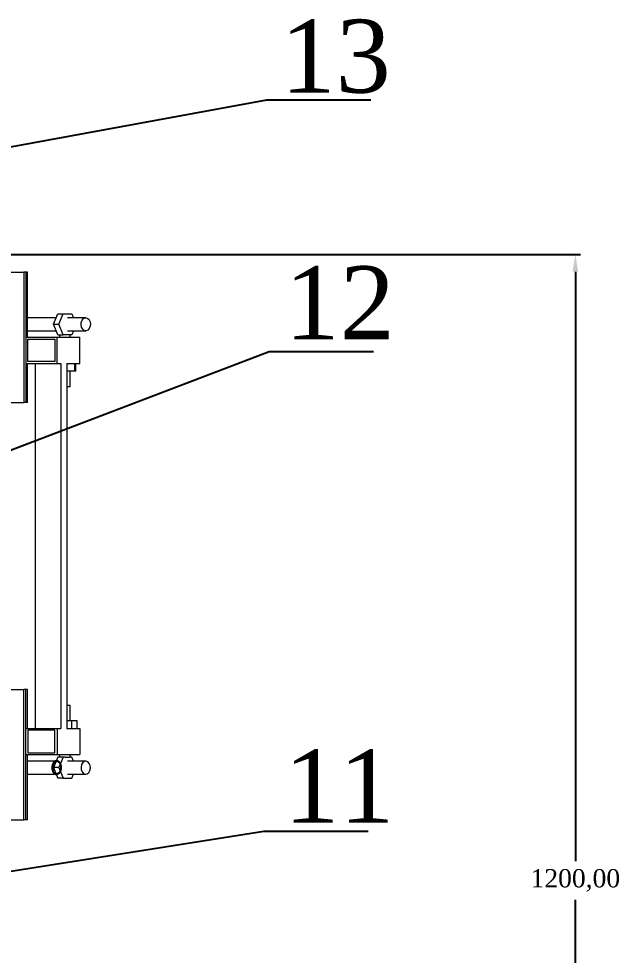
# Model space of a CAD drawing. Header units: millimetres. Extents: x -250 to 3947, y -1468 to 870.
# Drawn here: x 132.2 to 247.6, y 613.1 to 792.6 of the extents above; entities that cross this region are included whole.
import ezdxf

# ---------------------------------------------------------------- set-up
doc = ezdxf.new("R2010")
doc.units = ezdxf.units.MM
doc.header["$PDSIZE"] = -1
doc.styles.get("Standard").update_dxf_attribs({"font": 'times_0.ttf'})
doc.dimstyles.new('ISO-25', dxfattribs={"dimtxt": 2.5, "dimasz": 2.5, "dimexe": 1.25, "dimexo": 0.625, "dimtad": 1, "dimtxsty": 'Standard', "dimcen": 2.5, "dimadec": 0, "dimazin": 0, "dimtfac": 1, "dimtmove": 0, "dimatfit": 3, "dimfxl": 1, "dimarcsym": 0})

# ---------------------------------------------------------------- blocks, each defined once
blk = doc.blocks.new('*D6')
at = {"color": 0, "lineweight": -2}
for p, q in [((-46.86, 747.41), (239.99, 747.41)), ((238.99, 744.11), (238.99, 631.12)), ((238.99, 510.71), (238.99, 623.71)), ((-46.86, 507.41), (239.99, 507.41))]:
    blk.add_line(p, q, dxfattribs=at)
at = {"color": 0}
for points in [[(238.44, 744.11), (239.54, 744.11), (238.99, 747.41)], [(238.44, 510.71), (239.54, 510.71), (238.99, 507.41)]]:
    blk.add_solid(points, dxfattribs=at)
at = {"layer": 'Defpoints', "color": 0}
for p in [(-47.86, 747.41), (238.99, 747.41), (-47.86, 507.41)]:
    blk.add_point(p, dxfattribs=at)
at = {"color": 0, "insert": (238.99, 627.41), "char_height": 3.5, "attachment_point": 5}
blk.add_mtext('1200,00', dxfattribs=at)

msp = doc.modelspace()

# ---------------------------------------------------------------- linework, layer by layer
for p, q in [((29.1754, 749.4777), (179.797, 777.0583)), ((179.797, 777.0583), (199.797, 777.0583)), ((97.1061, 697.1606), (180.2864, 728.8299)), ((180.2864, 728.8299), (200.2864, 728.8299)), ((31.6383, 613.5118), (179.2672, 636.8537)), ((179.2672, 636.8537), (199.2672, 636.8537))]:
    msp.add_line(p, q)
at = {"color": 7, "linetype": 'Continuous', "lineweight": 15}
for p, q in [((123.8474, 744.0365), (133.2458, 744.0365)), ((133.2458, 744.0365), (133.2458, 719.0365)), ((133.5864, 744.0365), (133.2458, 744.0365)), ((133.5864, 744.0365), (133.5864, 719.0365)), ((133.9355, 744.0365), (133.5864, 744.0365)), ((133.9355, 731.5365), (133.9355, 744.0365)), ((139.4227, 735.2865), (133.9355, 735.2865)), ((138.9056, 734.0365), (139.7329, 736.0365)), ((139.7329, 736.0365), (140.7793, 736.0365)), ((139.952, 734.0365), (140.7793, 736.0365)), ((140.7793, 736.0365), (142.434, 736.0365)), ((145.0947, 735.2865), (141.6067, 735.2865)), ((142.434, 736.0365), (142.7442, 735.2865)), ((133.9355, 732.7865), (139.4227, 732.7865)), ((139.7329, 732.0365), (138.9056, 734.0365)), ((138.9056, 734.0365), (139.952, 734.0365)), ((140.7793, 732.0365), (139.952, 734.0365)), ((141.6067, 732.7865), (145.0947, 732.7865)), ((142.7442, 732.7865), (142.434, 732.0365)), ((133.5864, 731.5365), (133.5864, 726.5365)), ((133.5864, 731.5365), (139.6031, 731.5365)), ((134.0076, 731.1865), (139.1819, 731.1865)), ((134.0076, 726.8865), (134.0076, 731.1865)), ((139.1819, 731.1865), (139.1819, 726.8865)), ((139.6031, 726.5365), (139.6031, 731.5365)), ((139.6031, 731.5365), (143.9767, 731.5365)), ((139.7329, 732.0365), (140.7793, 732.0365)), ((140.0834, 732.0365), (140.0834, 731.5365)), ((141.1328, 732.0365), (140.7793, 732.0365)), ((142.0806, 732.0365), (141.1328, 732.0365)), ((142.434, 732.0365), (142.0806, 732.0365)), ((142.0834, 731.5365), (142.0834, 732.0365)), ((143.9767, 726.5365), (143.9767, 731.5365)), ((133.5864, 726.5365), (139.6031, 726.5365)), ((133.9355, 719.0365), (133.9355, 726.5365)), ((139.1819, 726.8865), (134.0076, 726.8865)), ((135.4279, 726.5365), (135.4279, 656.5365)), ((139.6031, 726.5365), (140.2937, 726.5365)), ((140.2937, 726.5365), (140.2937, 656.5365)), ((141.4446, 726.5365), (143.9767, 726.5365)), ((141.4446, 726.5365), (141.4446, 656.5365)), ((142.9818, 725.0365), (142.9818, 726.5365)), ((143.1716, 725.0365), (143.1716, 726.5365)), ((142.9818, 725.0365), (141.4446, 725.0365)), ((142.0834, 722.0365), (142.0834, 725.0365)), ((143.1716, 725.0365), (142.9818, 725.0365)), ((142.0834, 722.0365), (141.4446, 722.0365)), ((123.8474, 719.0365), (133.2458, 719.0365)), ((133.5864, 719.0365), (133.2458, 719.0365)), ((133.9355, 719.0365), (133.5864, 719.0365)), ((123.8474, 664.0365), (133.2458, 664.0365)), ((133.2458, 639.0365), (133.2458, 664.0365)), ((133.5864, 664.0365), (133.2458, 664.0365)), ((133.5864, 639.0365), (133.5864, 664.0365)), ((133.9355, 664.0365), (133.5864, 664.0365)), ((133.9355, 656.5365), (133.9355, 664.0365)), ((141.4446, 661.0365), (142.0834, 661.0365)), ((142.0834, 658.0365), (142.0834, 661.0365)), ((141.4446, 658.0365), (142.3475, 658.0365)), ((142.3475, 658.0365), (142.3475, 656.5365)), ((142.3475, 658.0365), (143.3893, 658.0365)), ((143.3893, 658.0365), (143.3893, 656.5365)), ((133.5864, 656.5365), (139.6031, 656.5365)), ((133.5864, 651.5365), (133.5864, 656.5365)), ((139.1819, 656.1865), (134.0076, 656.1865)), ((134.0076, 656.1865), (134.0076, 651.8865)), ((139.1819, 651.8865), (139.1819, 656.1865)), ((139.6031, 656.5365), (139.6031, 651.5365)), ((139.6031, 656.5365), (140.2937, 656.5365)), ((141.4446, 656.5365), (143.9767, 656.5365)), ((143.9767, 656.5365), (143.9767, 651.5365)), ((134.0076, 651.8865), (139.1819, 651.8865)), ((133.5864, 651.5365), (139.6031, 651.5365)), ((133.9355, 639.0365), (133.9355, 651.5365)), ((139.4227, 650.2865), (133.9355, 650.2865)), ((139.7329, 651.0365), (138.9056, 649.0365)), ((139.6031, 651.5365), (143.9767, 651.5365)), ((140.7793, 651.0365), (139.7329, 651.0365)), ((140.7793, 651.0365), (139.952, 649.0365)), ((140.0834, 651.5365), (140.0834, 651.0365)), ((141.1328, 651.0365), (140.7793, 651.0365)), ((141.1328, 651.0365), (142.0806, 651.0365)), ((145.0947, 650.2865), (141.6067, 650.2865)), ((142.434, 651.0365), (142.0806, 651.0365)), ((142.0834, 651.0365), (142.0834, 651.5365)), ((142.7442, 650.2865), (142.434, 651.0365)), ((139.952, 649.0365), (138.9056, 649.0365)), ((138.9056, 649.0365), (139.7329, 647.0365)), ((139.952, 649.0365), (140.7793, 647.0365)), ((133.9355, 647.7865), (139.4227, 647.7865)), ((140.7793, 647.0365), (139.7329, 647.0365)), ((140.7793, 647.0365), (142.434, 647.0365)), ((141.6067, 647.7865), (145.0947, 647.7865)), ((142.434, 647.0365), (142.7442, 647.7865)), ((123.8474, 639.0365), (133.2458, 639.0365)), ((133.5864, 639.0365), (133.2458, 639.0365)), ((133.9355, 639.0365), (133.5864, 639.0365))]:
    msp.add_line(p, q, dxfattribs=at)
at = {"color": 7, "linetype": 'Continuous', "lineweight": 15, "flags": 128}
for points in [[(144.5214, 733.0762), (144.3018, 733.4555), (144.2028, 733.9232), (144.2396, 734.4082), (144.4066, 734.8367), (144.6784, 735.1433), (145.0135, 735.2814), (145.361, 735.23), (145.668, 734.9969), (145.8877, 734.6176), (145.9866, 734.1498), (145.9498, 733.6648), (145.7828, 733.2364), (145.511, 732.9298), (145.1759, 732.7917), (144.8284, 732.8431), (144.5214, 733.0762)], [(144.5214, 649.9969), (144.3018, 649.6176), (144.2028, 649.1498), (144.2396, 648.6648), (144.4066, 648.2364), (144.6784, 647.9298), (145.0135, 647.7917), (145.361, 647.8431), (145.668, 648.0762), (145.8877, 648.4555), (145.9866, 648.9232), (145.9498, 649.4082), (145.7828, 649.8367), (145.511, 650.1433), (145.1759, 650.2814), (144.8284, 650.23), (144.5214, 649.9969)]]:
    msp.add_lwpolyline(points, dxfattribs=at)
at = {"color": 7, "linetype": 'Continuous', "flags": 128}
msp.add_lwpolyline([(138.7644, 649.721), (138.6338, 649.2686), (138.6372, 648.7809), (138.774, 648.3321), (139.0234, 647.9906), (139.3475, 647.8083), (139.697, 647.8129), (140.0185, 648.0039), (140.2632, 648.3521), (140.3938, 648.8044), (140.3905, 649.2921), (140.2537, 649.7409), (140.0042, 650.0825), (139.6801, 650.2648), (139.3307, 650.2601), (139.0091, 650.0692), (138.7644, 649.721)], dxfattribs=at)

# ---------------------------------------------------------------- texts
at = {"char_height": 14, "attachment_point": 1}
for s, insert in [('13', (182.4571, 792.4665)), ('12', (183.2432, 745.1833)), ('11', (183.1385, 652.504))]:
    msp.add_mtext_dynamic_manual_height_columns(s, width=21.085555, gutter_width=17.5, heights=[0], dxfattribs=dict(at, insert=insert))

# ---------------------------------------------------------------- dimensions: what is measured, and where the dimension line sits
dim = msp.add_linear_dim(base=(238.991, 747.4115), p1=(-47.8617, 507.4115), p2=(-47.8617, 747.4115), angle=90, dimstyle='ISO-25', override={"dimtxt": 3.5, "dimasz": 3.302, "dimexe": 1, "dimexo": 1, "dimgap": 1.524, "dimtih": 1, "dimtoh": 1, "dimlfac": 5, "dimzin": 0, "dimadec": 2, "dimtzin": 0})
dim.commit()
dim.dimension.update_dxf_attribs({"geometry": '*D6', "text_midpoint": (238.991, 627.4115)})

doc.saveas('drawing.dxf')
